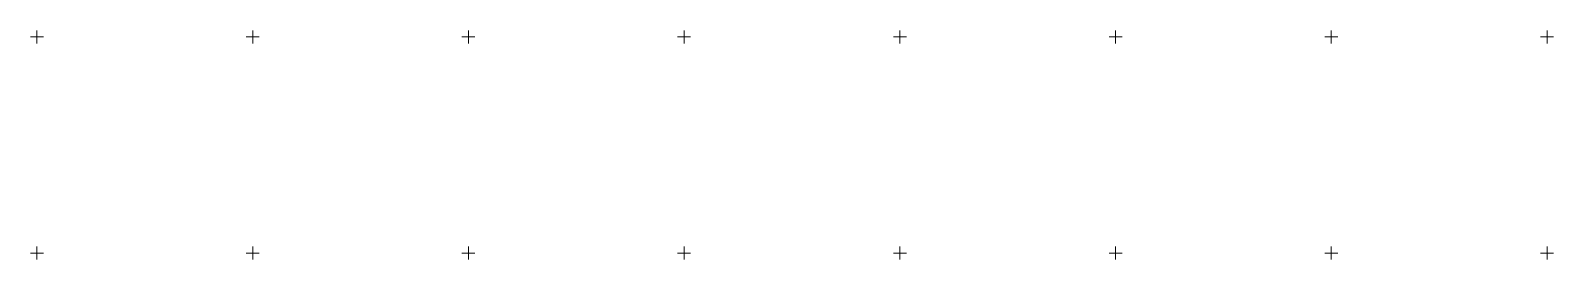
# Model space of a CAD drawing. Header units: metres. Extents: x 629572 to 645168, y 4785785 to 4790166.
# Drawn here: x 634897 to 635603, y 4788397 to 4788503 of the extents above; entities that cross this region are included whole.
import ezdxf

# ---------------------------------------------------------------- set-up
doc = ezdxf.new("R2010")
doc.units = ezdxf.units.M
doc.layers.get('0').update_dxf_attribs({"linetype": 'CONTINUOUS'})
doc.layers.add('Сетка координатная', color=7, linetype='CONTINUOUS')

# ---------------------------------------------------------------- blocks, each defined once
blk = doc.blocks.new('Крест')
at = {"color": 0, "linetype": 'Continuous', "lineweight": 0, "flags": 128}
for points in [[(-1, 0), (1, 0)], [(0, -1), (0, 1)]]:
    blk.add_lwpolyline(points, dxfattribs=at)

msp = doc.modelspace()

# ---------------------------------------------------------------- block references
at = {"layer": 'Сетка координатная', "color": 136, "linetype": 'Continuous', "true_color": 0x008080, "xscale": 3, "yscale": 3}
for p in [(634900, 4788500), (635000, 4788500), (635100, 4788500), (635200, 4788500), (635300, 4788500), (635400, 4788500), (635500, 4788500), (635600, 4788500), (634900, 4788400), (635000, 4788400), (635100, 4788400), (635200, 4788400), (635300, 4788400), (635400, 4788400), (635500, 4788400), (635600, 4788400)]:
    msp.add_blockref('Крест', p, dxfattribs=at)

doc.saveas('drawing.dxf')
